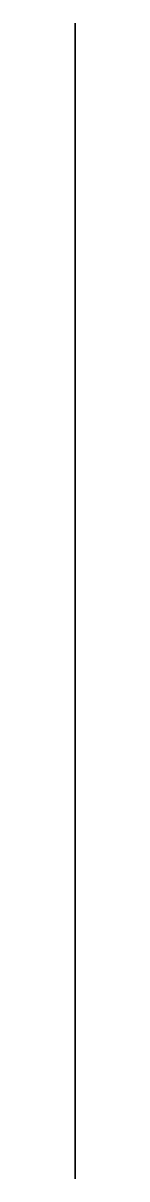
# Model space of a CAD drawing. Extents: x 0 to 0, y 1.1 to 2.26.
import ezdxf

# ---------------------------------------------------------------- set-up
doc = ezdxf.new("R2010")
doc.units = 0
doc.layers.add('DOORS', color=1, linetype='CONTINUOUS')

msp = doc.modelspace()

# ---------------------------------------------------------------- linework, layer by layer
at = {"layer": 'DOORS'}
for points in [[(0, 2.26), (0, 1.1), (0, 1.1, -0.26), (0, 2.26, -0.26)], [(0, 2.26, -0.26), (0, 1.1, -0.26), (0, 1.1), (0, 2.26)]]:
    msp.add_3dface(points, dxfattribs=at)

doc.saveas('drawing.dxf')
